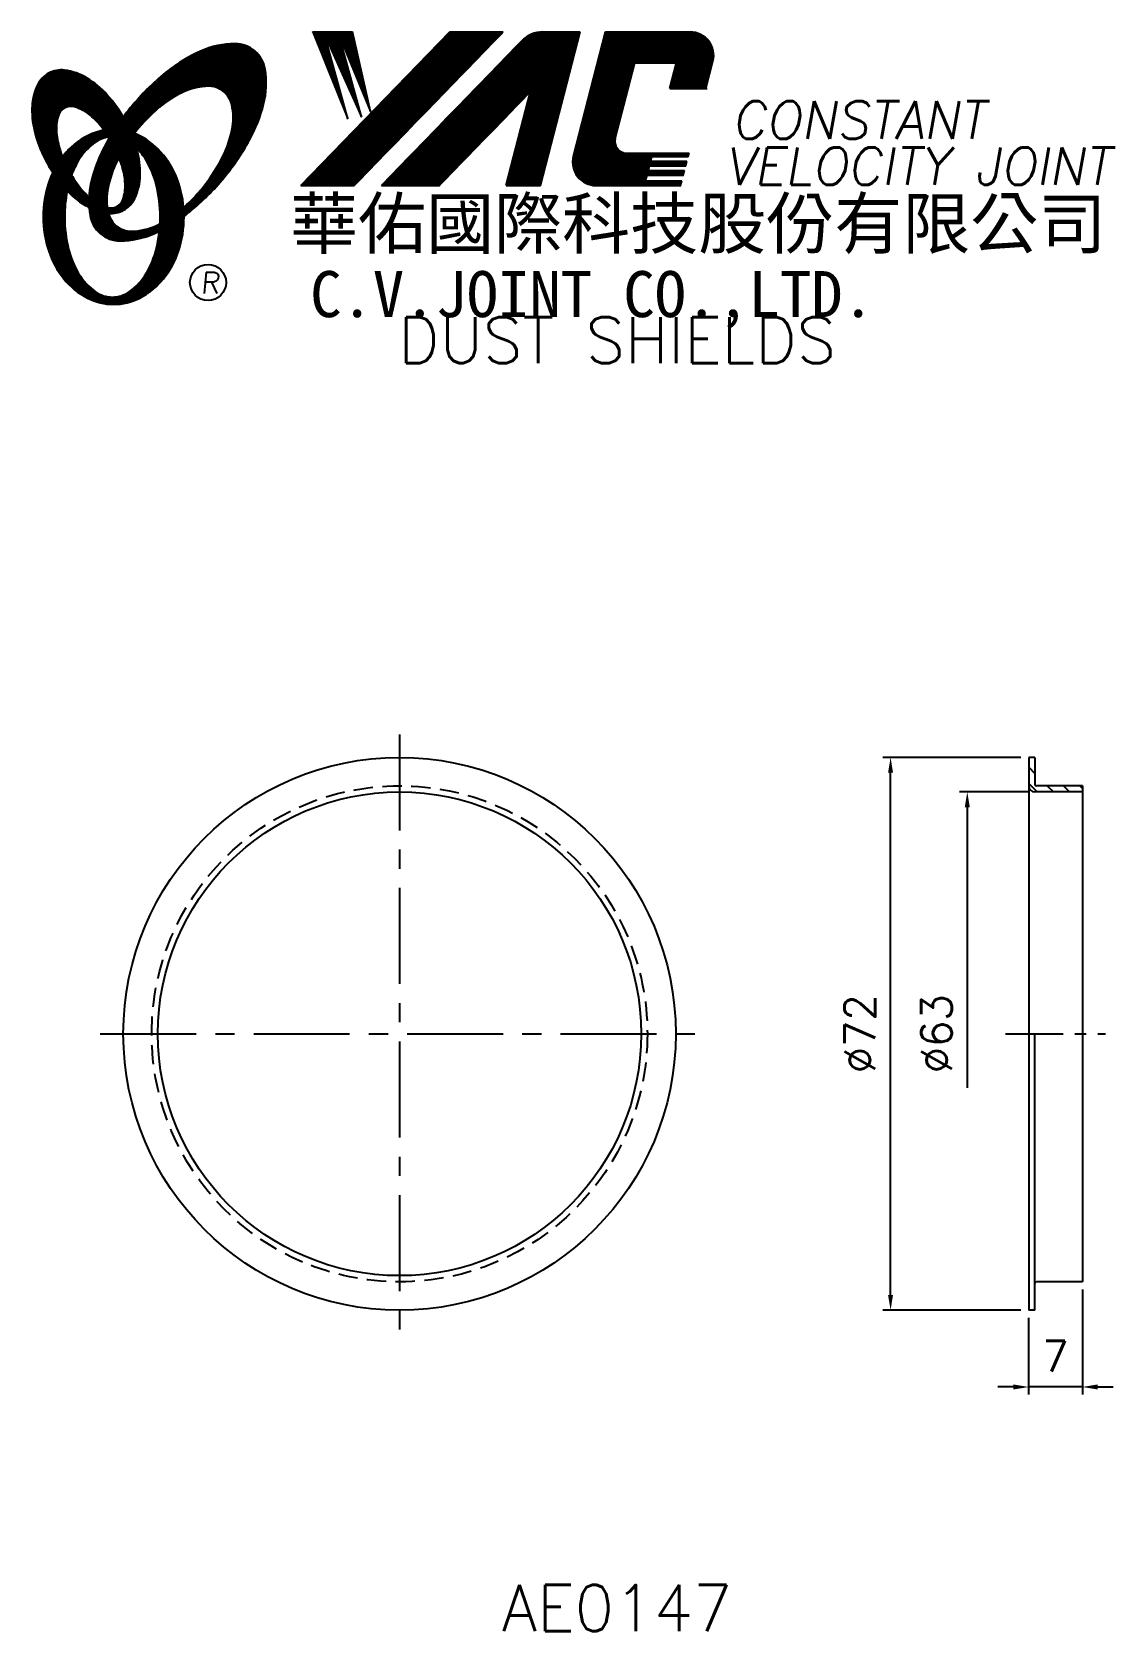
# Model space of a CAD drawing. Extents: x 102 to 243, y 4 to 213.
import ezdxf
from ezdxf.enums import TextEntityAlignment as Align

# ---------------------------------------------------------------- set-up
doc = ezdxf.new("R2010")
doc.units = 0
doc.header["$LTSCALE"] = 10
doc.header["$MEASUREMENT"] = 0
doc.linetypes.add('CENTER', pattern=[2, 1.25, -0.25, 0.25, -0.25])
doc.linetypes.add('HIDDEN', pattern=[0.375, 0.25, -0.125])
doc.layers.get('0').update_dxf_attribs({"linetype": 'CONTINUOUS'})
doc.layers.get('DEFPOINTS').update_dxf_attribs({"linetype": 'CONTINUOUS'})
doc.layers.add('4', color=4, linetype='CONTINUOUS')
doc.styles.add('CHINA', font='KAIU.TTF')
doc.styles.add('ITALICC', font='simplex.shx')
doc.dimstyles.new('STANDARD$0', dxfattribs={"dimtxt": 4, "dimasz": 2, "dimexe": 1, "dimexo": 1, "dimgap": 2, "dimtad": 1, "dimdec": 4, "dimzin": 10, "dimtxsty": 'ITALICC', "dimcen": 2, "dimclrd": 5, "dimclre": 5, "dimclrt": 18, "dimaunit": 1, "dimazin": 3, "dimtp": 0.1, "dimtfac": 0.7, "dimtdec": 4, "dimtmove": 0, "dimatfit": 3, "dimtolj": 1, "dimtzin": 10})
pattern_1 = [(45, (171.5991, -31.131539), (-0.00727476112, 0.00727476112), [])]
pattern_2 = [(45, (3.008555, 5.17287), (-0.00883883476, 0.00883883476), [])]

# ---------------------------------------------------------------- blocks, each defined once
blk = doc.blocks.new('*D14')
at = {"color": 5, "linetype": 'BYBLOCK'}
for p, q in [((230.95, 118.11), (212.95, 118.11)), ((213.95, 48.11), (213.95, 116.11)), ((230.95, 46.11), (212.95, 46.11))]:
    blk.add_line(p, q, dxfattribs=at)
for points in [[(213.62, 116.11), (214.28, 116.11), (213.95, 118.11)], [(213.62, 48.11), (214.28, 48.11), (213.95, 46.11)]]:
    blk.add_solid(points, dxfattribs=at)
at = {"layer": 'DEFPOINTS', "color": 0, "linetype": 'BYBLOCK'}
for p in [(213.95, 118.11), (231.95, 118.11), (231.95, 46.11)]:
    blk.add_point(p, dxfattribs=at)
at = {"color": 18, "linetype": 'BYBLOCK', "insert": (209.95, 82.11), "char_height": 4, "attachment_point": 5, "rotation": 90, "style": 'ITALICC'}
blk.add_mtext('\\A1;∅72', dxfattribs=at)
blk = doc.blocks.new('*D15')
at = {"color": 5, "linetype": 'BYBLOCK'}
for p, q in [((231.95, 113.61), (222.95, 113.61)), ((223.95, 111.61), (223.95, 75.06))]:
    blk.add_line(p, q, dxfattribs=at)
blk.add_solid([(223.62, 111.61), (224.28, 111.61), (223.95, 113.61)], dxfattribs=at)
at = {"layer": 'DEFPOINTS', "color": 0, "linetype": 'BYBLOCK'}
for p in [(223.95, 113.61), (232.95, 113.61), (231.95, 50.61)]:
    blk.add_point(p, dxfattribs=at)
at = {"color": 18, "linetype": 'BYBLOCK', "insert": (219.95, 82.11), "char_height": 4, "attachment_point": 5, "rotation": 90, "style": 'ITALICC'}
blk.add_mtext('\\A1;∅63', dxfattribs=at)
blk = doc.blocks.new('*D16')
at = {"color": 5, "linetype": 'BYBLOCK'}
for p, q in [((238.95, 48.81), (238.95, 35.11)), ((231.95, 45.11), (231.95, 35.11)), ((229.95, 36.11), (227.95, 36.11)), ((238.95, 36.11), (231.95, 36.11)), ((240.95, 36.11), (242.95, 36.11))]:
    blk.add_line(p, q, dxfattribs=at)
for points in [[(229.95, 36.44), (229.95, 35.78), (231.95, 36.11)], [(240.95, 36.44), (240.95, 35.78), (238.95, 36.11)]]:
    blk.add_solid(points, dxfattribs=at)
at = {"layer": 'DEFPOINTS', "color": 0, "linetype": 'BYBLOCK'}
for p in [(238.95, 49.81), (231.95, 46.11), (231.95, 36.11)]:
    blk.add_point(p, dxfattribs=at)
at = {"color": 18, "linetype": 'BYBLOCK', "insert": (235.45, 40.11), "char_height": 4, "attachment_point": 5, "style": 'ITALICC'}
blk.add_mtext('\\A1;7', dxfattribs=at)

msp = doc.modelspace()

# ---------------------------------------------------------------- hatches: boundary and pattern name
at = {"layer": '4', "linetype": 'CONTINUOUS'}
h = msp.add_hatch(dxfattribs=at)
h.set_pattern_fill('ANSI31', color=5, scale=0.1, style=0)
h.set_pattern_definition(pattern_2)
h.paths.add_polyline_path([(163.46726, 212.60385), (156.50995, 212.60385), (137.09335, 192.60009), (144.05065, 192.60009)])
h.paths.add_polyline_path([(167.01415, 204.83828), (163.83378, 192.60009), (168.31476, 192.60009), (173.5132, 212.60385), (168.61647, 212.60385, 0.202785967), (165.8824, 211.44744), (147.58827, 192.60009), (155.13518, 192.60009)])
h.paths.add_polyline_path([(180.64126, 208.60544), (186.03498, 208.60544), (185.16596, 205.26142), (189.88278, 205.26142), (190.7995, 208.78898, 0.490800957), (187.8493, 212.60385), (176.81498, 212.60385), (172.60793, 196.41496, 0.490800957), (175.55813, 192.60009), (186.59244, 192.60009), (186.74689, 193.19441), (182.03007, 193.19441), (182.22344, 193.93849), (186.94026, 193.93849), (187.09881, 194.54863), (182.38199, 194.54863), (182.54324, 195.1691), (187.26006, 195.1691), (187.41624, 195.77009), (182.69942, 195.77009), (182.85622, 196.37346), (187.57304, 196.37346), (187.68977, 196.82266), (179.55002, 196.82266, -0.490800957), (178.07492, 198.73009)])
h = msp.add_hatch(dxfattribs=at)
h.set_pattern_fill('ANSI31', color=1, scale=0.1, style=0)
h.set_pattern_definition(pattern_2)
h.paths.add_polyline_path([(143.82532, 212.60385), (138.648, 212.60385), (143.21876, 201.30012), (140.15282, 212.2581), (144.98756, 201.53577), (142.03955, 212.2581), (146.16677, 202.24274)])
h = msp.add_hatch(dxfattribs=at)
h.set_pattern_fill('ANSI31', color=5, scale=0.082305, style=0)
h.set_pattern_definition([(45, (3.008555, 5.17287), (-0.00727476112, 0.00727476112), [])])
h.paths.add_polyline_path([(125.04403, 205.54137, -0.172879177), (126.9855, 204.88281, -0.172879177), (128.07279, 203.14476, -0.104527385), (128.10057, 199.81657, -0.065680101), (126.93104, 196.41461, -0.051823203), (124.49062, 192.57222, -0.044272532), (121.81565, 189.74589, -0.020203161), (121.86924, 188.60797, 0.006517006), (122.27379, 188.92004, 0.049863361), (126.82721, 193.3331, 0.049863361), (130.41685, 198.56027, 0.063682799), (132.23789, 203.18762, 0.103597411), (132.42719, 207.77159, 0.177892575), (131.07858, 210.14186, 0.177892575), (128.51619, 211.07519, 0.103597411), (124.02839, 210.12215, 0.063682799), (119.77065, 207.55307, 0.049863361), (115.21723, 203.14001, 0.016070017), (113.94653, 201.5337, -0.007061632), (114.19381, 201.09667, -0.031648676), (115.1464, 199.06009, -0.008069351), (115.5783, 199.6244, -0.051823203), (118.75668, 202.88286, -0.065680101), (121.79861, 204.80321, -0.104527385)])
h.paths.add_polyline_path([(111.96836, 192.38006, -0.065680101), (113.13789, 195.78201, -0.006063428), (113.38183, 196.25703, 0.027613469), (112.65499, 197.8451, 0.017011252), (112.12157, 198.78007, 0.007829282), (111.62759, 197.91285, 0.063682799), (109.80654, 193.2855, 0.103597411), (109.61725, 188.70153, 0.177892575), (110.96585, 186.33125, 0.177892575), (113.52824, 185.39792, 0.103597411), (118.01604, 186.35097, 0.008811776), (118.64301, 186.64105, 0.013922709), (118.72033, 187.61086, -0.009086703), (118.27032, 187.39341, -0.104527385), (115.0249, 186.65525, -0.172879177), (113.08343, 187.31381, -0.172879177), (111.99613, 189.05186, -0.104527385)])
h = msp.add_hatch(dxfattribs=at)
h.set_pattern_fill('ANSI31', color=3, scale=0.082305, style=0)
h.set_pattern_definition(pattern_1)
h.paths.add_polyline_path([(109.24752, 206.59221, 0.106488277), (106.30564, 207.63078, 0.158297415), (104.21544, 207.23574, 0.158297415), (102.75611, 205.68805, 0.106488277), (102.0453, 202.65028, 0.071723199), (102.46334, 199.33733, 0.058080454), (104.00833, 195.52194, 0.058080454), (106.38937, 192.16415, 0.071723199), (108.95462, 190.0264, 0.020895977), (109.4948, 189.72441, -0.030777155), (109.47889, 191.10063, -0.042059526), (108.38254, 192.26339, -0.04691039), (106.76337, 194.74454, -0.04691039), (105.63509, 197.48402, -0.060581117), (105.23299, 199.74609, -0.10187153), (105.54461, 201.83429, -0.185892489), (106.3247, 202.72593, -0.185892489), (107.50135, 202.86405, -0.10187153), (109.399, 201.93852, -0.060581117), (111.03583, 200.32625, -0.04691039), (112.65499, 197.8451, -0.04691039), (113.78327, 195.10561, -0.060581117), (114.18537, 192.84354, -0.10187153), (113.87375, 190.75534, -0.185892489), (113.09366, 189.8637, -0.185892489), (111.91702, 189.72558, -0.002013383), (111.87622, 189.73621, 0.021593804), (111.99613, 189.05186, 0.006477741), (112.01414, 188.97483, 0.14950097), (113.98669, 189.38287, 0.158297415), (115.44603, 190.93056, 0.106488277), (116.15684, 193.96832, 0.071723199), (115.73879, 197.28128, 0.058080454), (114.19381, 201.09667, 0.058080454), (111.81276, 204.45446, 0.071723199)])
h = msp.add_hatch(dxfattribs=at)
h.set_pattern_fill('ANSI31', color=1, scale=0.082305, style=0)
h.set_pattern_definition(pattern_1)
h.paths.add_polyline_path([(110.34115, 198.26876, -0.120168026), (112.03294, 198.92215, 0.016865385), (111.43318, 199.80489, 0.076648372), (109.27695, 199.08597, 0.104809576), (106.1925, 196.57287, 0.005838257), (106.02555, 196.36067, 0.028089978), (106.76337, 194.74454, 0.014237292), (107.2055, 193.95949, -0.045767751), (108.13068, 195.89633, -0.106890197)])
h.paths.add_polyline_path([(106.30978, 188.51414, -0.048711043), (106.63988, 191.89448, -0.007865741), (106.38937, 192.16415, -0.037695478), (104.7535, 194.28291, 0.03042545), (104.22817, 192.97893, 0.080710289), (103.50274, 188.51414, 0.080710289), (104.22817, 184.04935, 0.089265679), (106.1925, 180.45541, 0.104809576), (109.27695, 177.94231, 0.11926607), (112.68614, 177.11738, 0.11926607), (116.09534, 177.94231, 0.104809576), (119.17979, 180.45541, 0.089265679), (121.14411, 184.04935, 0.080710289), (121.86955, 188.51414, 0.080710289), (121.14411, 192.97893, 0.089265679), (119.17979, 196.57287, 0.104809576), (116.09534, 199.08597, 0.025513357), (115.4021, 199.39872, 0.004818181), (115.1464, 199.06009, -0.023722145), (115.68761, 197.46334, -0.065307489), (116.92279, 195.89633, -0.073950765), (118.23524, 192.6986, -0.060532391), (118.7437, 188.51414, -0.060532391), (118.23524, 184.32968, -0.073950765), (116.92279, 181.13195, -0.106890197), (114.71233, 178.75952, -0.153118262), (112.52674, 178.07415, -0.153118262), (110.34115, 178.75952, -0.106890197), (108.13068, 181.13195, -0.073950765), (106.81823, 184.32968, -0.060532391)])
h = msp.add_hatch(dxfattribs=at)
h.set_pattern_fill('ANSI31', color=5, scale=12, angle=90, style=0)
h.set_pattern_definition([(135, (-4.2212, 9.3424), (-1.06066, -1.06066), [])])
h.paths.add_polyline_path([(232.95165, 114.40976, -0.414213562), (232.75165, 114.60976), (232.75165, 118.10976), (231.95165, 118.10976), (231.95165, 114.40976, 0.414213562), (232.75165, 113.60976), (238.95165, 113.60976), (238.95165, 114.40976)])

# ---------------------------------------------------------------- linework, layer by layer
at = {"layer": '4', "color": 5, "linetype": 'CONTINUOUS'}
for p, q in [((137.09335, 192.60009), (156.50995, 212.60385)), ((144.05065, 192.60009), (163.46726, 212.60385)), ((156.50995, 212.60385), (163.46726, 212.60385)), ((168.31476, 192.60009), (173.5132, 212.60385)), ((168.61647, 212.60385), (173.5132, 212.60385)), ((172.60793, 196.41496), (176.81498, 212.60385)), ((176.81498, 212.60385), (187.8493, 212.60385)), ((147.58827, 192.60009), (165.8824, 211.44744)), ((178.07492, 198.73009), (180.64126, 208.60544)), ((180.64126, 208.60544), (186.03498, 208.60544)), ((185.16596, 205.26142), (186.03498, 208.60544)), ((189.88278, 205.26142), (190.7995, 208.78898)), ((155.13518, 192.60009), (167.01415, 204.83828)), ((163.83378, 192.60009), (167.01415, 204.83828)), ((185.16596, 205.26142), (190.03321, 205.26142)), ((179.55002, 196.82266), (187.68977, 196.82266)), ((182.69942, 195.77009), (182.85622, 196.37346)), ((182.85622, 196.37346), (187.57304, 196.37346)), ((187.57304, 196.37346), (187.68977, 196.82266)), ((182.03007, 193.19441), (182.22344, 193.93849)), ((182.22344, 193.93849), (186.94026, 193.93849)), ((182.38199, 194.54863), (182.54324, 195.1691)), ((182.38199, 194.54863), (187.09881, 194.54863)), ((182.54324, 195.1691), (187.26006, 195.1691)), ((182.69942, 195.77009), (187.41624, 195.77009)), ((186.94026, 193.93849), (187.09881, 194.54863)), ((187.26006, 195.1691), (187.41624, 195.77009)), ((137.09335, 192.60009), (144.05065, 192.60009)), ((147.58827, 192.60009), (155.13518, 192.60009)), ((163.83378, 192.60009), (168.31476, 192.60009)), ((175.55813, 192.60009), (186.59244, 192.60009)), ((182.03007, 193.19441), (186.74689, 193.19441)), ((186.59244, 192.60009), (186.74689, 193.19441))]:
    msp.add_line(p, q, dxfattribs=at)
at = {"layer": '4', "color": 1, "linetype": 'CONTINUOUS'}
for p, q in [((138.648, 212.60385), (143.21876, 201.30012)), ((138.648, 212.60385), (143.82532, 212.60385)), ((146.16677, 202.24274), (143.82532, 212.60385)), ((143.21876, 201.30012), (140.15282, 212.2581)), ((140.15282, 212.2581), (144.98756, 201.53577)), ((144.98756, 201.53577), (142.03955, 212.2581)), ((142.03955, 212.2581), (146.16677, 202.24274))]:
    msp.add_line(p, q, dxfattribs=at)
at = {"layer": '4', "color": 5, "linetype": 'CENTER'}
for p, q in [((149.95169, 121.10976), (149.95169, 43.10976)), ((110.95169, 82.10976), (188.95169, 82.10976))]:
    msp.add_line(p, q, dxfattribs=at)
at = {"layer": '4', "color": 7, "linetype": 'CONTINUOUS'}
for p, q in [((231.95165, 118.10976), (231.95165, 46.10976)), ((232.75165, 118.10976), (231.95165, 118.10976)), ((232.75165, 118.10976), (232.75165, 114.60976)), ((238.95165, 113.60976), (232.75165, 113.60976)), ((238.95165, 114.40976), (232.95165, 114.40976)), ((238.95165, 114.40976), (238.95165, 49.80976)), ((232.75165, 46.10976), (232.75165, 82.10976)), ((238.95165, 49.80976), (232.95165, 49.80976)), ((232.75165, 46.10976), (231.95165, 46.10976))]:
    msp.add_line(p, q, dxfattribs=at)
at = {"layer": '4', "color": 5, "linetype": 'CENTER', "ltscale": 0.6}
msp.add_line((228.95165, 82.10976), (241.95165, 82.10976), dxfattribs=at)
at = {"layer": '4', "color": 5, "linetype": 'CONTINUOUS'}
for points in [[(121.86924, 188.60797, 0.006517006), (122.27379, 188.92004, 0.049863361), (126.82721, 193.3331, 0.049863361), (130.41685, 198.56027, 0.063682799), (132.23789, 203.18762, 0.103597411), (132.42719, 207.77159, 0.177892575), (131.07858, 210.14186, 0.177892575), (128.51619, 211.07519, 0.103597411), (124.02839, 210.12215, 0.063682799), (119.77065, 207.55307, 0.049863361), (115.21723, 203.14001, 0.016070017), (113.94653, 201.5337)], [(121.81565, 189.74589, 0.044272532), (124.49062, 192.57222, 0.051823203), (126.93104, 196.41461, 0.065680101), (128.10057, 199.81657, 0.104527385), (128.07279, 203.14476, 0.172879177), (126.9855, 204.88281, 0.172879177), (125.04403, 205.54137, 0.104527385), (121.79861, 204.80321, 0.065680101), (118.75668, 202.88286, 0.051823203), (115.5783, 199.6244, 0.008069351), (115.1464, 199.06009)], [(112.12157, 198.78007, 0.007829282), (111.62759, 197.91285, 0.063682799), (109.80654, 193.2855, 0.103597411), (109.61725, 188.70153, 0.177892575), (110.96585, 186.33125, 0.177892575), (113.52824, 185.39792, 0.103597411), (118.01604, 186.35097, 0.008811776), (118.64301, 186.64105, 0.008811776)], [(113.38183, 196.25703, 0.006063428), (113.13789, 195.78201, 0.065680101), (111.96836, 192.38006, 0.104527385), (111.99613, 189.05186, 0.172879177), (113.08343, 187.31381, 0.172879177), (115.0249, 186.65525, 0.104527385), (118.27032, 187.39341, 0.009086703), (118.72033, 187.61086, 0.009086703)]]:
    msp.add_lwpolyline(points, format="xyb", dxfattribs=at)
at = {"layer": '4', "color": 3, "linetype": 'CONTINUOUS'}
for points in [[(112.01414, 188.97483, 0.14950097), (113.98669, 189.38287, 0.158297415), (115.44603, 190.93056, 0.106488277), (116.15684, 193.96832, 0.071723199), (115.73879, 197.28128, 0.058080454), (114.19381, 201.09667, 0.058080454), (111.81276, 204.45446, 0.071723199), (109.24752, 206.59221, 0.106488277), (106.30564, 207.63078, 0.158297415), (104.21544, 207.23574, 0.158297415), (102.75611, 205.68805, 0.106488277), (102.0453, 202.65028, 0.071723199), (102.46334, 199.33733, 0.058080454), (104.00833, 195.52194, 0.058080454), (106.38937, 192.16415, 0.071723199), (108.95462, 190.0264, 0.020895977), (109.4948, 189.72441, 0.020895977)], [(111.87622, 189.73621, 0.002013383), (111.91702, 189.72558, 0.185892489), (113.09366, 189.8637, 0.185892489), (113.87375, 190.75534, 0.10187153), (114.18537, 192.84354, 0.060581117), (113.78327, 195.10561, 0.04691039), (112.65499, 197.8451, 0.04691039), (111.03583, 200.32625, 0.060581117), (109.399, 201.93852, 0.10187153), (107.50135, 202.86405, 0.185892489), (106.3247, 202.72593, 0.185892489), (105.54461, 201.83429, 0.10187153), (105.23299, 199.74609, 0.060581117), (105.63509, 197.48402, 0.04691039), (106.76337, 194.74454, 0.04691039), (108.38254, 192.26339, 0.042059526), (109.47889, 191.10063, 0.042059526)]]:
    msp.add_lwpolyline(points, format="xyb", dxfattribs=at)
at = {"layer": '4', "color": 1, "linetype": 'CONTINUOUS'}
for points in [[(104.7535, 194.28291, 0.03042545), (104.22817, 192.97893, 0.080710289), (103.50274, 188.51414, 0.080710289), (104.22817, 184.04935, 0.089265679), (106.1925, 180.45541, 0.104809576), (109.27695, 177.94231, 0.11926607), (112.68614, 177.11738, 0.11926607), (116.09534, 177.94231, 0.104809576), (119.17979, 180.45541, 0.089265679), (121.14411, 184.04935, 0.080710289), (121.86955, 188.51414, 0.080710289), (121.14411, 192.97893, 0.089265679), (119.17979, 196.57287, 0.104809576), (116.09534, 199.08597, 0.025513357), (115.4021, 199.39872, 0.025513357)], [(111.43318, 199.80489, 0.076648372), (109.27695, 199.08597, 0.104809576), (106.1925, 196.57287, 0.005838257), (106.02555, 196.36067, 0.005838257)], [(112.03294, 198.92215, 0.120168026), (110.34115, 198.26876, 0.106890197), (108.13068, 195.89633, 0.045767751), (107.2055, 193.95949, 0.045767751)], [(106.63988, 191.89448, 0.048711043), (106.30978, 188.51414, 0.060532391), (106.81823, 184.32968, 0.073950765), (108.13068, 181.13195, 0.106890197), (110.34115, 178.75952, 0.153118262), (112.52674, 178.07415, 0.153118262), (114.71233, 178.75952, 0.106890197), (116.92279, 181.13195, 0.073950765), (118.23524, 184.32968, 0.060532391), (118.7437, 188.51414, 0.060532391), (118.23524, 192.6986, 0.073950765), (116.92279, 195.89633, 0.065307489), (115.68761, 197.46334)]]:
    msp.add_lwpolyline(points, format="xyb", dxfattribs=at)
at = {"layer": '4', "color": 5, "linetype": 'CONTINUOUS'}
msp.add_circle((124.99038, 179.96842), 2.35282, dxfattribs=at)
at = {"layer": '4', "color": 7, "linetype": 'CONTINUOUS'}
for radius in [36, 31.5]:
    msp.add_circle((149.95169, 82.10976), radius, dxfattribs=at)
at = {"layer": '4', "color": 5, "linetype": 'HIDDEN'}
msp.add_circle((149.95169, 82.10976), 32.3, dxfattribs=at)
at = {"layer": '4', "color": 5, "linetype": 'CONTINUOUS'}
for centre, radius, start, end in [((168.61647, 208.79361), 3.81024, 90, 135.8533387), ((187.8493, 209.55566), 3.04819, 345.4326059, 90), ((179.55002, 198.34676), 1.5241, 165.4326059, 270), ((175.55813, 195.64829), 3.04819, 165.4326059, 270)]:
    msp.add_arc(centre, radius, start, end, dxfattribs=at)
at = {"layer": '4', "color": 7, "linetype": 'CONTINUOUS'}
for centre, radius, start, end in [((232.95165, 114.60976), 0.2, 180, 270), ((232.75165, 114.40976), 0.8, 180, 270), ((232.95165, 49.60976), 0.2, 90, 180)]:
    msp.add_arc(centre, radius, start, end, dxfattribs=at)

# ---------------------------------------------------------------- texts
at = {"layer": '4', "color": 5, "linetype": 'CONTINUOUS', "style": 'ITALICC'}
for s, height, oblique, p in [('CONSTANT', 4.9, 10, (193.24216, 198.67056)), ('VELOCITY JOINT', 4.9, 10, (192.36393, 192.67518)), ('R', 2.75625, 5, (124.0317, 178.55882))]:
    msp.add_text(s, height=height, dxfattribs=dict(at, oblique=oblique)).set_placement(p)
at = {"layer": '4', "color": 7, "linetype": 'CONTINUOUS', "style": 'CHINA'}
for s, height, p in [('華佑國際科技股份有限公司', 6.5, (135.67999, 184.41025)), ('C.V.JOINT CO.,LTD.', 6, (138.30862, 175.46403))]:
    msp.add_text(s, height=height, dxfattribs=at).set_placement(p)
at = {"layer": '4', "color": 18, "linetype": 'CONTINUOUS', "style": 'ITALICC'}
for s, p in [('DUST SHIELDS', (178.31135, 169.47121)), ('AE0147', (178.31135, 4.32382))]:
    msp.add_text(s, height=6, dxfattribs=at).set_placement(p, align=Align.CENTER)

# ---------------------------------------------------------------- dimensions: what is measured, and where the dimension line sits
at = {"layer": '4', "color": 7, "linetype": 'CONTINUOUS'}
dim = msp.add_linear_dim(base=(213.95166, 118.10976), p1=(231.95165, 46.10976), p2=(231.95165, 118.10976), angle=90, text='%%C72', dimstyle='STANDARD$0', dxfattribs=at)
dim.commit()
dim.dimension.update_dxf_attribs({"geometry": '*D14', "text_midpoint": (209.95166, 82.10976)})
dim = msp.add_linear_dim(base=(223.95162, 113.60976), p1=(231.95165, 50.60976), p2=(232.95165, 113.60976), angle=90, text='%%C63', dimstyle='STANDARD$0', override={"dimcen": -2, "dimse1": 1, "dimsd1": 1}, dxfattribs=at)
dim.commit()
dim.dimension.update_dxf_attribs({"geometry": '*D15', "text_midpoint": (219.95162, 82.10976)})
dim = msp.add_linear_dim(base=(231.95165, 36.10979), p1=(238.95165, 49.80976), p2=(231.95165, 46.10976), text='7', dimstyle='STANDARD$0', dxfattribs=at)
dim.commit()
dim.dimension.update_dxf_attribs({"geometry": '*D16', "text_midpoint": (235.45165, 40.10979)})

doc.saveas('drawing.dxf')
